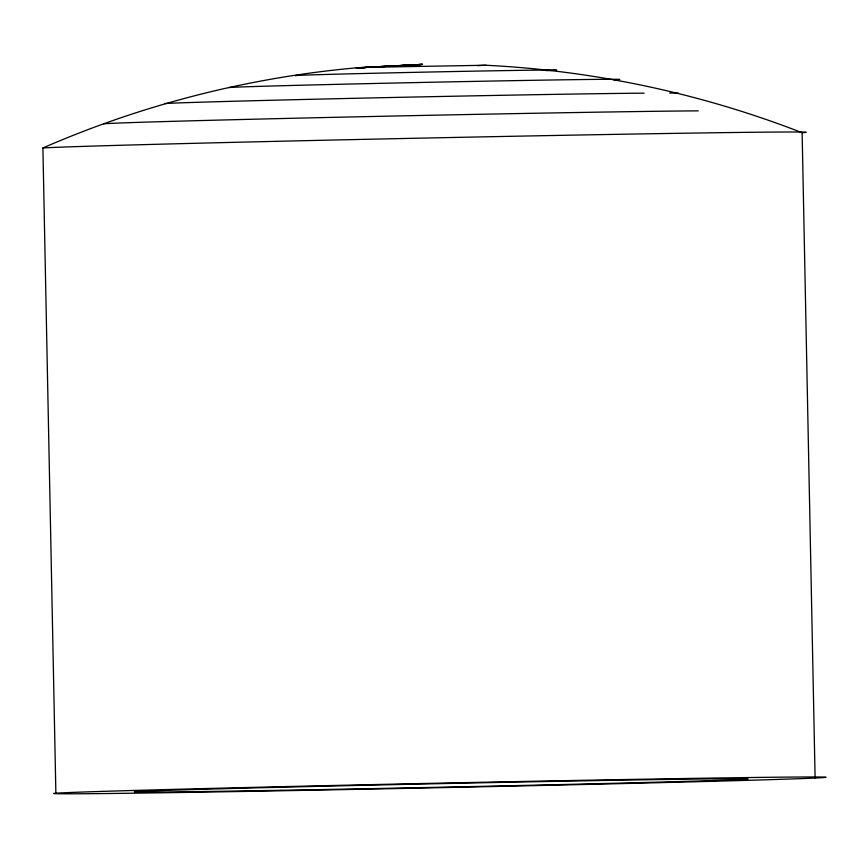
<?xml version="1.0" encoding="UTF-8"?>
<svg xmlns="http://www.w3.org/2000/svg" width="858" height="858" viewBox="0 0 858 858"><rect width="100%" height="100%" fill="white"/><g stroke="black" fill="none" stroke-linecap="round" stroke-linejoin="round"><path stroke-width="1.29" d="M55.877 793.296L42.9 147.962C142.192 104.708 248.273 77.585 356.134 67.857L422.511 64.393L358.279 67.728M815.1 778.034A379.686 2.22 -1.2 0 0 245.678 787.547A379.686 2.22 -1.2 0 0 245.678 791.408A379.686 2.22 -1.2 0 0 815.1 778.034L802.123 132.7C701.179 93.468 594.09 70.635 485.928 65.251L477.423 65.616M356.134 67.857L366.355 67.482M369.037 67.332L422.511 64.393L365.015 67.492M376.104 67.192L485.928 65.251M358.344 67.921L365.015 67.879M228.839 87.57A193.608 1.137 -1.2 0 1 421.428 82.454A193.608 1.137 -1.2 0 1 613.899 79.837M296.053 75.665A129.537 0.761 -1.2 0 1 421.299 72.201A129.537 0.761 -1.2 0 1 546.203 70.646M164.886 103.561A256.832 1.501 -1.2 0 1 355.309 98.284A256.832 1.501 -1.2 0 1 644.111 93.179M669.658 93.029A256.832 1.501 -1.2 0 1 678.453 93.243M103.689 123.852A318.951 1.866 -1.2 0 1 330.727 117.396A318.951 1.866 -1.2 0 1 698.262 110.864M42.9 147.962A379.686 2.22 -1.2 0 1 422.511 138.106A379.686 2.22 -1.2 0 1 802.123 132.7M281.049 790.293A303.753 1.78 -1.2 0 0 739.167 779.579A303.753 1.78 -1.2 0 0 286.25 787.118A303.753 1.78 -1.2 0 0 281.049 790.293"/></g></svg>
